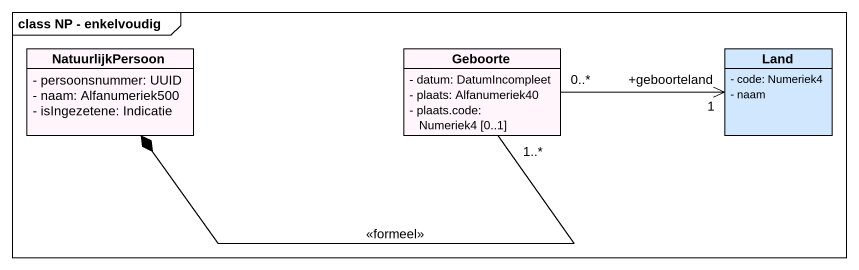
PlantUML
@startuml
mainframe class NP - enkelvoudig
hide circle
hide empty members
skinparam classAttributeIconSize 0
class NatuurlijkPersoon #FFF5FA {
  - persoonsnummer: UUID
  - naam: Alfanumeriek500
  - isIngezetene: Indicatie
}
class Geboorte #FFF5FA {
  - datum: DatumIncompleet
  - plaats: Alfanumeriek40
  - plaats.code: Numeriek4 [0..1]
}
class Land #D0E7FE {
  - code: Numeriek4
  - naam
}
Geboorte "1..*" -left-* NatuurlijkPersoon : <<formeel>>
Geboorte "0..*" -right-> "+geboorteland\n1" Land
@enduml
